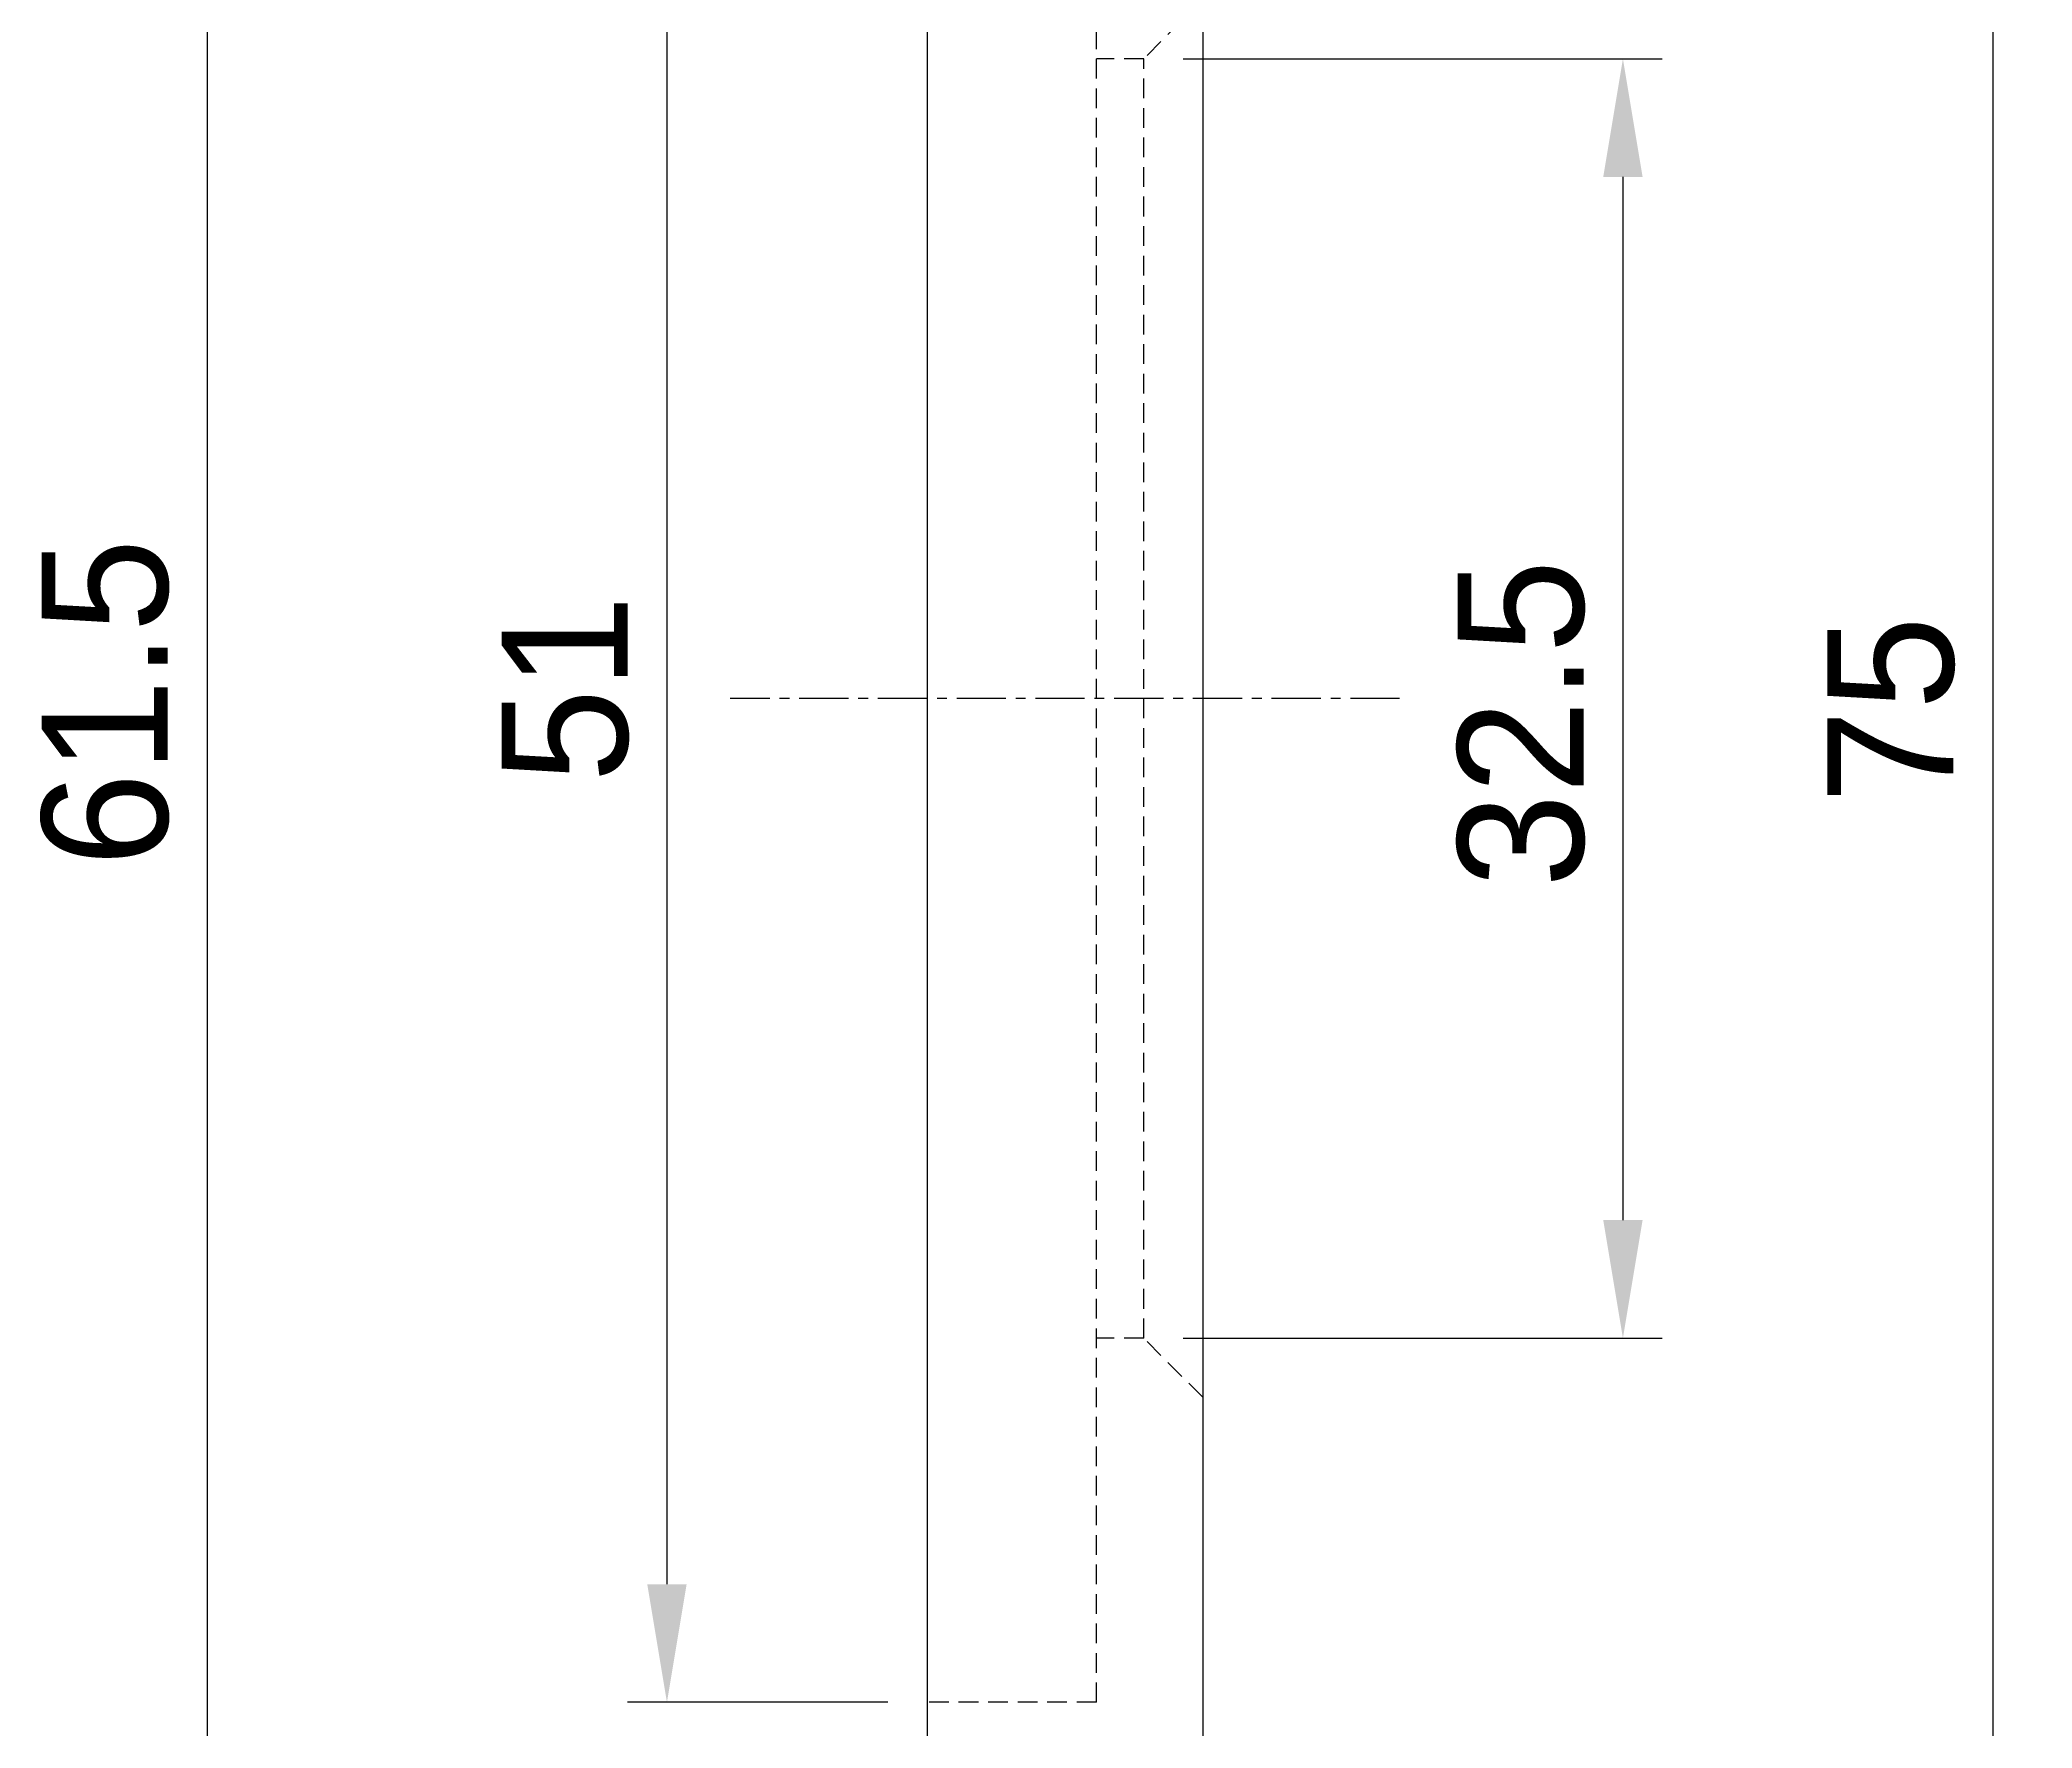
# Model space of a CAD drawing. Extents: x -16 to 152, y -4 to 131.
# Drawn here: x 101.6 to 152.2, y 54.5 to 97.4 of the extents above; entities that cross this region are included whole.
import ezdxf

# ---------------------------------------------------------------- set-up
doc = ezdxf.new("R2010")
doc.units = 0
doc.header["$MEASUREMENT"] = 0
doc.linetypes.add('CENTER', pattern=[2, 1.25, -0.25, 0.25, -0.25])
doc.linetypes.add('DASHED', pattern=[0.75, 0.5, -0.25])
doc.layers.get('0').update_dxf_attribs({"linetype": 'CONTINUOUS'})
doc.layers.get('DEFPOINTS').update_dxf_attribs({"linetype": 'CONTINUOUS'})
doc.layers.add('CENTER', color=1, linetype='CONTINUOUS')
doc.layers.add('SIZE', color=7, linetype='CONTINUOUS')
doc.dimstyles.get("Standard").update_dxf_attribs({"dimtxt": 0.18, "dimasz": 0.18, "dimexe": 0.18, "dimexo": 0.0625, "dimgap": 0.09, "dimtad": 0, "dimtih": 1, "dimtoh": 1, "dimdec": 4, "dimzin": 0, "dimdsep": 46, "dimtxsty": 'STANDARD', "dimcen": 0.09, "dimadec": 0, "dimazin": 0, "dimtfac": 1, "dimtdec": 4, "dimtofl": 0, "dimtmove": 2, "dimatfit": 3, "dimfxl": 1, "dimtolj": 1, "dimarcsym": 0})

# ---------------------------------------------------------------- blocks, each defined once
blk = doc.blocks.new('*U3')
at = {"layer": 'SIZE', "color": 0, "linetype": 'Continuous'}
blk.add_text('75', height=3.2, rotation=90, dxfattribs=at).set_placement((150.209, 77.987))
blk = doc.blocks.new('*D2')
at = {"layer": 'DEFPOINTS', "color": 0, "linetype": 'Continuous'}
for p in [(131.14, 118.153), (131.14, 43.153), (151.209, 43.153)]:
    blk.add_point(p, dxfattribs=at)
at = {"layer": 'SIZE', "color": 0, "linetype": 'Continuous'}
for p, q in [((132.14, 118.153), (152.209, 118.153)), ((151.209, 115.153), (151.209, 46.153)), ((132.14, 43.153), (152.209, 43.153))]:
    blk.add_line(p, q, dxfattribs=at)
for points in [[(150.709, 115.153), (151.709, 115.153), (151.209, 118.153)], [(150.709, 46.153), (151.709, 46.153), (151.209, 43.153)]]:
    blk.add_solid(points, dxfattribs=at)
at = {"layer": 'SIZE', "color": 7, "linetype": 'Continuous'}
blk.add_blockref('*U3', (0, 0), dxfattribs=at)
blk = doc.blocks.new('*U5')
at = {"layer": 'SIZE', "color": 0, "linetype": 'Continuous'}
blk.add_text('51', height=3.2, rotation=90, dxfattribs=at).set_placement((116.53, 78.52))
blk = doc.blocks.new('*D4')
at = {"layer": 'DEFPOINTS', "color": 0, "linetype": 'Continuous'}
for p in [(124.14, 106.153), (117.53, 55.153), (124.14, 55.153)]:
    blk.add_point(p, dxfattribs=at)
at = {"layer": 'SIZE', "color": 0, "linetype": 'Continuous'}
for p, q in [((123.14, 106.153), (116.53, 106.153)), ((117.53, 103.153), (117.53, 58.153)), ((123.14, 55.153), (116.53, 55.153))]:
    blk.add_line(p, q, dxfattribs=at)
for points in [[(117.03, 103.153), (118.03, 103.153), (117.53, 106.153)], [(117.03, 58.153), (118.03, 58.153), (117.53, 55.153)]]:
    blk.add_solid(points, dxfattribs=at)
at = {"layer": 'SIZE', "color": 7, "linetype": 'Continuous'}
blk.add_blockref('*U5', (0, 0), dxfattribs=at)
blk = doc.blocks.new('*U7')
at = {"layer": 'SIZE', "color": 0, "linetype": 'Continuous'}
blk.add_text('32.5', height=3.2, rotation=90, dxfattribs=at).set_placement((140.814, 75.853))
blk = doc.blocks.new('*D6')
at = {"layer": 'DEFPOINTS', "color": 0, "linetype": 'Continuous'}
for p in [(129.64, 96.903), (129.64, 64.403), (141.814, 64.403)]:
    blk.add_point(p, dxfattribs=at)
at = {"layer": 'SIZE', "color": 0, "linetype": 'Continuous'}
for p, q in [((130.64, 96.903), (142.814, 96.903)), ((141.814, 93.903), (141.814, 67.403)), ((130.64, 64.403), (142.814, 64.403))]:
    blk.add_line(p, q, dxfattribs=at)
for points in [[(141.314, 93.903), (142.314, 93.903), (141.814, 96.903)], [(141.314, 67.403), (142.314, 67.403), (141.814, 64.403)]]:
    blk.add_solid(points, dxfattribs=at)
at = {"layer": 'SIZE', "color": 7, "linetype": 'Continuous'}
blk.add_blockref('*U7', (0, 0), dxfattribs=at)
blk = doc.blocks.new('*U13')
at = {"layer": 'SIZE', "color": 0, "linetype": 'Continuous'}
blk.add_text('61.5', height=3.2, rotation=90, dxfattribs=at).set_placement((104.849, 76.387))
blk = doc.blocks.new('*D12')
at = {"layer": 'DEFPOINTS', "color": 0, "linetype": 'Continuous'}
for p in [(124.14, 111.403), (105.849, 49.903), (124.14, 49.903)]:
    blk.add_point(p, dxfattribs=at)
at = {"layer": 'SIZE', "color": 0, "linetype": 'Continuous'}
for p, q in [((123.14, 111.403), (104.849, 111.403)), ((105.849, 108.403), (105.849, 52.903)), ((123.14, 49.903), (104.849, 49.903))]:
    blk.add_line(p, q, dxfattribs=at)
for points in [[(105.349, 108.403), (106.349, 108.403), (105.849, 111.403)], [(105.349, 52.903), (106.349, 52.903), (105.849, 49.903)]]:
    blk.add_solid(points, dxfattribs=at)
at = {"layer": 'SIZE', "color": 7, "linetype": 'Continuous'}
blk.add_blockref('*U13', (0, 0), dxfattribs=at)

msp = doc.modelspace()

# ---------------------------------------------------------------- linework, layer by layer
at = {"color": 7, "linetype": 'Continuous'}
for p, q in [((124.14044, 118.15329), (124.14044, 43.15329)), ((131.14044, 118.15329), (131.14044, 43.15329))]:
    msp.add_line(p, q, dxfattribs=at)
at = {"color": 3, "linetype": 'DASHED'}
for p, q in [((128.44044, 55.15329), (128.44044, 106.15329)), ((131.14044, 98.40329), (129.64044, 96.90329)), ((129.64044, 96.90329), (128.44044, 96.90329)), ((129.64044, 64.40329), (129.64044, 96.90329)), ((129.64044, 64.40329), (128.44044, 64.40329)), ((131.14044, 62.90329), (129.64044, 64.40329)), ((128.44044, 55.15329), (124.14044, 55.15329))]:
    msp.add_line(p, q, dxfattribs=at)
at = {"layer": 'CENTER', "color": 1, "linetype": 'CENTER'}
msp.add_line((136.14044, 80.65329), (119.14044, 80.65329), dxfattribs=at)

# ---------------------------------------------------------------- dimensions: what is measured, and where the dimension line sits
at = {"layer": 'SIZE', "linetype": 'Continuous'}
for base, p1, p2, picture, middle in [((151.20877, 43.15329), (131.14044, 118.15329), (131.14044, 43.15329), '*D2', (148.60877, 80.65329)), ((105.84911, 49.90329), (124.14044, 111.40329), (124.14044, 49.90329), '*D12', (103.24911, 80.65329)), ((117.52971, 55.15329), (124.14044, 106.15329), (124.14044, 55.15329), '*D4', (114.92971, 80.65329)), ((141.81396, 64.40329), (129.64044, 96.90329), (129.64044, 64.40329), '*D6', (139.21396, 80.65329))]:
    dim = msp.add_linear_dim(base=base, p1=p1, p2=p2, angle=90, dimstyle='STANDARD', dxfattribs=at)
    dim.commit()
    dim.dimension.update_dxf_attribs({"geometry": picture, "text_midpoint": middle})

doc.saveas('drawing.dxf')
